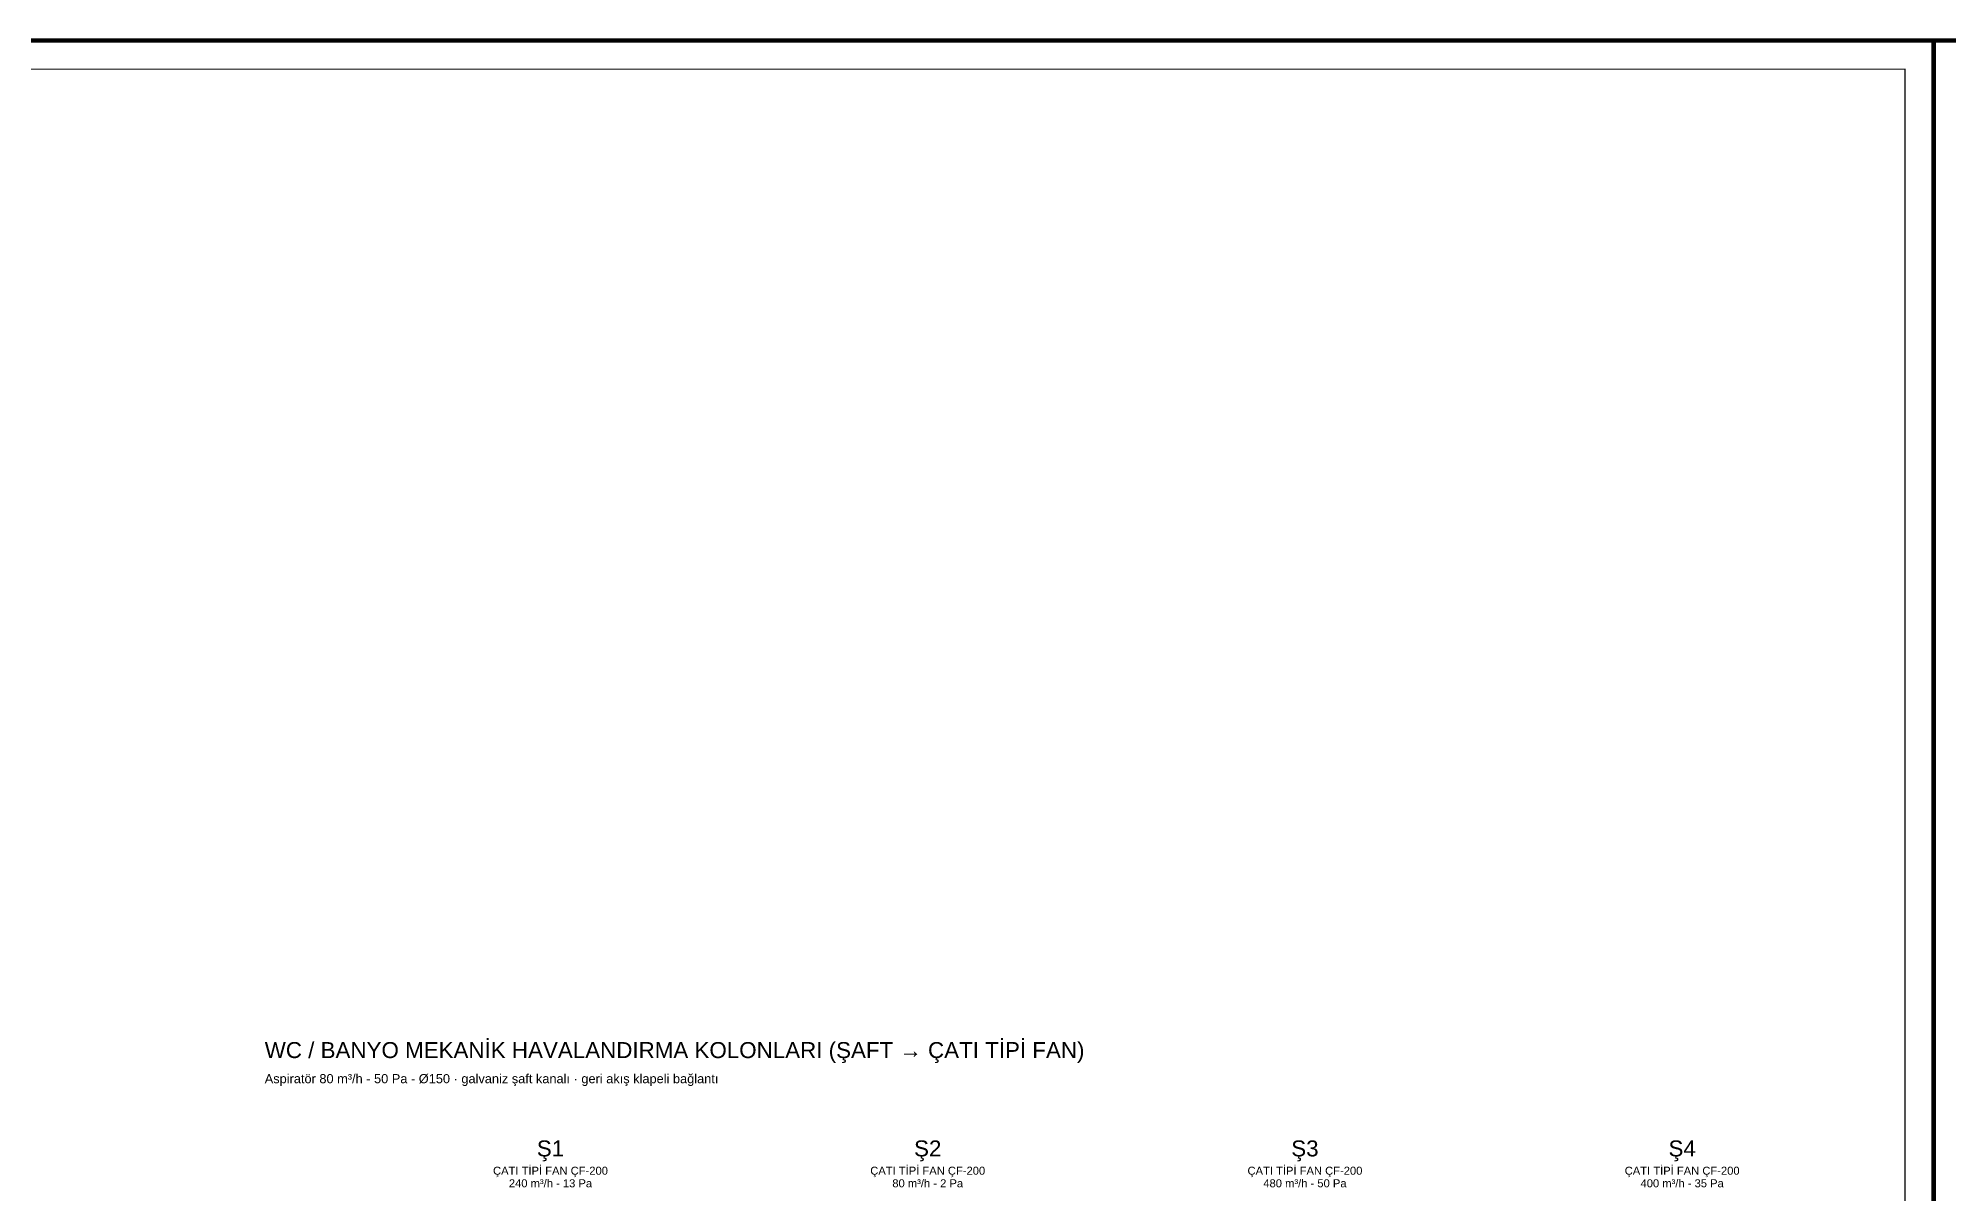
# Model space of a CAD drawing. Header units: centimetres. Extents: x -3962 to 31822, y -2 to 2802.
# Drawn here: x 24672 to 26343, y 1791 to 2802 of the extents above; entities that cross this region are included whole.
import ezdxf
from ezdxf.enums import TextEntityAlignment as Align

# ---------------------------------------------------------------- set-up
doc = ezdxf.new("R2010")
doc.units = ezdxf.units.CM
doc.layers.add('ROTAS-HAVALANDIRMA-YAZI', color=30, linetype='CONTINUOUS')
doc.layers.add('ROTAS-PAFTA', color=7, linetype='CONTINUOUS')
doc.styles.add('ROTAS', font='arial.ttf')

msp = doc.modelspace()

# ---------------------------------------------------------------- linework, layer by layer
at = {"layer": 'ROTAS-PAFTA'}
for points, const_width in [([(15040, 0), (26330, 0), (26330, 2800), (15040, 2800)], 4), ([(26330, 0), (28780, 0), (28780, 2800), (26330, 2800)], 4), ([(15065, 25), (26305, 25), (26305, 2775), (15065, 2775)], 1)]:
    msp.add_lwpolyline(points, close=True, dxfattribs=dict(at, const_width=const_width))

# ---------------------------------------------------------------- texts
at = {"layer": 'ROTAS-HAVALANDIRMA-YAZI', "style": 'ROTAS'}
for s, height, p in [('WC / BANYO MEKANİK HAVALANDIRMA KOLONLARI (ŞAFT → ÇATI TİPİ FAN)', 14, (24870, 1910)), ('Aspiratör 80 m³/h - 50 Pa - Ø150 · galvaniz şaft kanalı · geri akış klapeli bağlantı', 8, (24870, 1888))]:
    msp.add_text(s, height=height, dxfattribs=at).set_placement(p)
for s, height, p in [('Ş1', 14, (25120, 1824)), ('Ş2', 14, (25450, 1824)), ('Ş3', 14, (25780, 1824)), ('Ş4', 14, (26110, 1824)), ('ÇATI TİPİ FAN ÇF-200', 7, (25120, 1808)), ('ÇATI TİPİ FAN ÇF-200', 7, (25450, 1808)), ('ÇATI TİPİ FAN ÇF-200', 7, (25780, 1808)), ('ÇATI TİPİ FAN ÇF-200', 7, (26110, 1808)), ('240 m³/h - 13 Pa', 7, (25120, 1797)), ('80 m³/h - 2 Pa', 7, (25450, 1797)), ('480 m³/h - 50 Pa', 7, (25780, 1797)), ('400 m³/h - 35 Pa', 7, (26110, 1797))]:
    msp.add_text(s, height=height, dxfattribs=at).set_placement(p, align=Align.CENTER)

doc.saveas('drawing.dxf')
